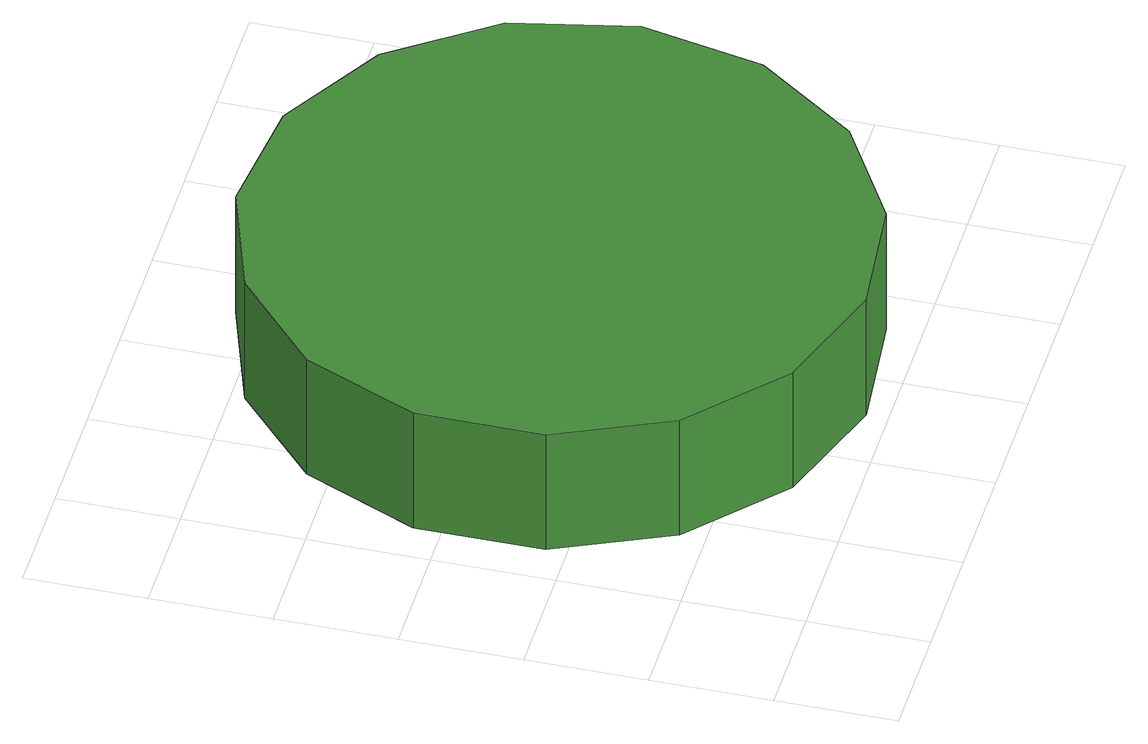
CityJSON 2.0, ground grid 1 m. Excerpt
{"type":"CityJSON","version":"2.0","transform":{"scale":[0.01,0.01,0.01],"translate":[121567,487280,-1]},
"CityObjects":{
"tree1":{"type":"SolitaryVegetationObject","attributes":{"function":"something"},"geometry":[{"type":"MultiSurface","lod":"1","boundaries":[[[0,1,2,3,4,5,6,7,8,9,10,11,12,13,14]],[[15,16,17,18,19,20,21,22,23,24,25,26,27,28,29]],[[0,29,28,1]],[[1,28,27,2]],[[2,27,26,3]],[[3,26,25,4]],[[4,25,24,5]],[[5,24,23,6]],[[6,23,22,7]],[[7,22,21,8]],[[8,21,20,9]],[[9,20,19,10]],[[10,19,18,11]],[[11,18,17,12]],[[12,17,16,13]],[[13,16,15,14]],[[14,15,29,0]]]}]}
},
"vertices":[
[536,270,176],[514,373,176],[452,458,176],[361,511,176],[256,522,176],[156,489,176],[78,419,176],[35,323,176],[35,217,176],[78,121,176],[156,51,176],[256,18,176],[361,29,176],[452,82,176],[514,167,176],[514,167,61],[452,82,61],[361,29,61],[256,18,61],[156,51,61],[78,121,61],[35,217,61],[35,323,61],[78,419,61],[156,489,61],[256,522,61],[361,511,61],[452,458,61],[514,373,61],[536,270,61]
]}
